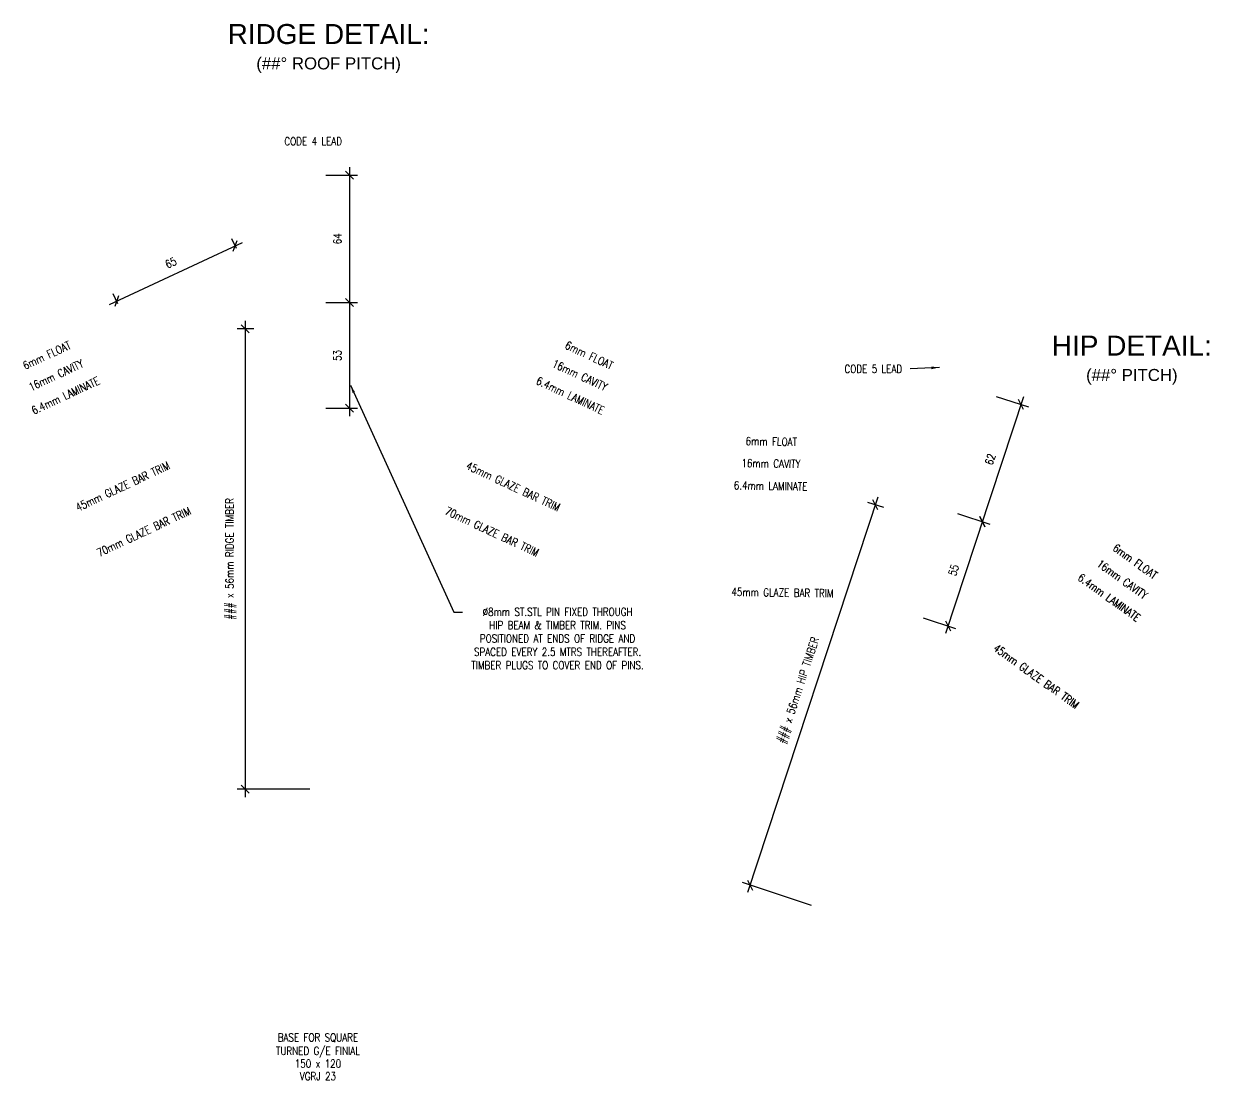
# Model space of a CAD drawing. Header units: millimetres. Extents: x -38686 to 870903, y -23218 to 232707.
# Drawn here: x 729717 to 730310, y 232011 to 232539 of the extents above; entities that cross this region are included whole.
import ezdxf
from ezdxf.enums import TextEntityAlignment as Align

# ---------------------------------------------------------------- set-up
doc = ezdxf.new("R2010")
doc.units = ezdxf.units.MM
doc.header["$LTSCALE"] = 10
doc.header["$PDMODE"] = 35
doc.header["$PDSIZE"] = 50
doc.layers.add('44 - Detail Text', color=7, linetype='Continuous')
doc.styles.add('1-2', font='romans.shx', dxfattribs={"width": 0.8, "height": 4})
doc.styles.add('1-20', font='romans.shx', dxfattribs={"width": 0.8, "height": 35})
doc.dimstyles.new('1-2', dxfattribs={"dimtxt": 4, "dimasz": 4, "dimexe": 4, "dimexo": 4, "dimgap": 4, "dimtad": 1, "dimdec": 0, "dimzin": 0, "dimdsep": 46, "dimtxsty": '1-2', "dimblk": 'OBLIQUE', "dimcen": 4, "dimdle": 4, "dimclrd": 251, "dimclre": 251, "dimclrt": 251, "dimadec": 0, "dimazin": 0, "dimtfac": 1, "dimtdec": 0, "dimtix": 1, "dimtmove": 1, "dimatfit": 3, "dimfxl": 1, "dimtolj": 1, "dimtzin": 0, "dimlwd": 25, "dimarcsym": 0})

# ---------------------------------------------------------------- blocks, each defined once
blk = doc.blocks.new('_Oblique')
at = {"color": 0, "linetype": 'ByBlock', "lineweight": -2}
blk.add_line((-0.5, -0.5), (0.5, 0.5), dxfattribs=at)
blk = doc.blocks.new('*D2039')
at = {"layer": '44 - Detail Text', "color": 251, "lineweight": 25, "transparency": 16777216}
blk.add_line((729828.02, 232390.27), (729828.02, 232152.27), dxfattribs=at)
at = {"layer": '44 - Detail Text', "color": 251, "lineweight": -2, "transparency": 16777216}
for p, q in [((729832.44, 232386.27), (729824.02, 232386.27)), ((729860.44, 232156.27), (729824.02, 232156.27))]:
    blk.add_line(p, q, dxfattribs=at)
at = {"layer": 'Defpoints', "color": 0, "transparency": 16777216}
for p in [(729836.44, 232386.27), (729828.02, 232156.27), (729864.44, 232156.27)]:
    blk.add_point(p, dxfattribs=at)
at = {"layer": '44 - Detail Text', "color": 251, "lineweight": 25, "transparency": 16777216, "xscale": 4, "yscale": 4, "zscale": 4}
for p, rotation in [((729828.02, 232386.27), 90), ((729828.02, 232156.27), 270)]:
    blk.add_blockref('_Oblique', p, dxfattribs=dict(at, rotation=rotation))
at = {"layer": '44 - Detail Text', "color": 251, "lineweight": 9, "transparency": 16777216, "insert": (729820.97, 232271.27), "char_height": 4, "attachment_point": 5, "rotation": 90, "style": '1-2'}
blk.add_mtext('\\A1;### x 56mm RIDGE TIMBER', dxfattribs=at)
blk = doc.blocks.new('*D2040')
at = {"layer": '44 - Detail Text', "color": 251, "lineweight": 25, "ltscale": 10, "transparency": 16777216}
blk.add_line((729880.13, 232467.01), (729880.13, 232395.33), dxfattribs=at)
at = {"layer": '44 - Detail Text', "color": 251, "lineweight": -2, "ltscale": 10, "transparency": 16777216}
for p, q in [((729868.44, 232463.01), (729884.13, 232463.01)), ((729868.44, 232399.33), (729884.13, 232399.33))]:
    blk.add_line(p, q, dxfattribs=at)
at = {"layer": 'Defpoints', "color": 0, "ltscale": 10, "transparency": 16777216}
for p in [(729864.44, 232463.01), (729864.44, 232399.33), (729880.13, 232399.33)]:
    blk.add_point(p, dxfattribs=at)
at = {"layer": '44 - Detail Text', "color": 251, "lineweight": 25, "ltscale": 10, "transparency": 16777216, "xscale": 4, "yscale": 4, "zscale": 4}
for p, rotation in [((729880.13, 232463.01), 90), ((729880.13, 232399.33), 270)]:
    blk.add_blockref('_Oblique', p, dxfattribs=dict(at, rotation=rotation))
at = {"layer": '44 - Detail Text', "color": 251, "lineweight": 9, "ltscale": 10, "transparency": 16777216, "insert": (729874.13, 232431.17), "char_height": 4, "attachment_point": 5, "rotation": 90, "style": '1-2'}
blk.add_mtext('\\A1;64', dxfattribs=at)
blk = doc.blocks.new('*D1875')
at = {"layer": '44 - Detail Text', "color": 251, "lineweight": 25, "ltscale": 10, "transparency": 16777216}
blk.add_line((729880.13, 232403.33), (729880.13, 232342.51), dxfattribs=at)
at = {"layer": '44 - Detail Text', "color": 251, "lineweight": -2, "ltscale": 10, "transparency": 16777216}
for p, q in [((729868.44, 232399.33), (729884.13, 232399.33)), ((729868.44, 232346.51), (729884.13, 232346.51))]:
    blk.add_line(p, q, dxfattribs=at)
at = {"layer": 'Defpoints', "color": 0, "ltscale": 10, "transparency": 16777216}
for p in [(729864.44, 232399.33), (729864.44, 232346.51), (729880.13, 232346.51)]:
    blk.add_point(p, dxfattribs=at)
at = {"layer": '44 - Detail Text', "color": 251, "lineweight": 25, "ltscale": 10, "transparency": 16777216, "xscale": 4, "yscale": 4, "zscale": 4}
for p, rotation in [((729880.13, 232399.33), 90), ((729880.13, 232346.51), 270)]:
    blk.add_blockref('_Oblique', p, dxfattribs=dict(at, rotation=rotation))
at = {"layer": '44 - Detail Text', "color": 251, "lineweight": 9, "ltscale": 10, "transparency": 16777216, "insert": (729874.13, 232372.92), "char_height": 4, "attachment_point": 5, "rotation": 90, "style": '1-2'}
blk.add_mtext('\\A1;53', dxfattribs=at)
blk = doc.blocks.new('*D1876')
at = {"layer": '44 - Detail Text', "color": 251, "lineweight": 25, "transparency": 16777216}
blk.add_line((730144.22, 232302.05), (730079.08, 232104.52), dxfattribs=at)
at = {"layer": '44 - Detail Text', "color": 251, "lineweight": -2, "transparency": 16777216}
for p, q in [((730147.16, 232296.87), (730139.17, 232299.51)), ((730111.12, 232098.16), (730076.54, 232109.57))]:
    blk.add_line(p, q, dxfattribs=at)
at = {"layer": 'Defpoints', "color": 0, "transparency": 16777216}
for p in [(730150.96, 232295.62), (730080.34, 232108.31), (730114.92, 232096.91)]:
    blk.add_point(p, dxfattribs=at)
at = {"layer": '44 - Detail Text', "color": 251, "lineweight": 25, "transparency": 16777216, "xscale": 4, "yscale": 4, "zscale": 4}
for p, rotation in [((730142.96, 232298.26), 71.75109761374632), ((730080.34, 232108.31), 251.7510976137463)]:
    blk.add_blockref('_Oblique', p, dxfattribs=dict(at, rotation=rotation))
at = {"layer": '44 - Detail Text', "color": 251, "lineweight": 9, "transparency": 16777216, "insert": (730104.96, 232205.49), "char_height": 4, "attachment_point": 5, "rotation": 71.7511, "style": '1-2'}
blk.add_mtext('\\A1;### x 56mm HIP TIMBER', dxfattribs=at)
blk = doc.blocks.new('*D2041')
at = {"layer": '44 - Detail Text', "color": 251, "lineweight": 25, "ltscale": 10, "transparency": 16777216}
blk.add_line((730216.96, 232352.23), (730195.14, 232286.07), dxfattribs=at)
at = {"layer": '44 - Detail Text', "color": 251, "lineweight": -2, "ltscale": 10, "transparency": 16777216}
for p, q in [((730203.4, 232352.49), (730219.5, 232347.18)), ((730184.09, 232293.93), (730200.19, 232288.62))]:
    blk.add_line(p, q, dxfattribs=at)
at = {"layer": 'Defpoints', "color": 0, "ltscale": 10, "transparency": 16777216}
for p in [(730199.6, 232353.74), (730180.29, 232295.18), (730196.4, 232289.87)]:
    blk.add_point(p, dxfattribs=at)
at = {"layer": '44 - Detail Text', "color": 251, "lineweight": 25, "ltscale": 10, "transparency": 16777216, "xscale": 4, "yscale": 4, "zscale": 4}
for p, rotation in [((730215.7, 232348.43), 71.75103183497691), ((730196.4, 232289.87), 251.7510318349769)]:
    blk.add_blockref('_Oblique', p, dxfattribs=dict(at, rotation=rotation))
at = {"layer": '44 - Detail Text', "color": 251, "lineweight": 9, "ltscale": 10, "transparency": 16777216, "insert": (730200.35, 232321.03), "char_height": 4, "attachment_point": 5, "rotation": 71.75103, "style": '1-2'}
blk.add_mtext('\\A1;62', dxfattribs=at)
blk = doc.blocks.new('*D2042')
at = {"layer": '44 - Detail Text', "color": 251, "lineweight": 25, "ltscale": 10, "transparency": 16777216}
blk.add_line((730197.65, 232293.67), (730177.97, 232233.99), dxfattribs=at)
at = {"layer": '44 - Detail Text', "color": 251, "lineweight": -2, "ltscale": 10, "transparency": 16777216}
for p, q in [((730184.09, 232293.93), (730200.19, 232288.62)), ((730166.92, 232241.84), (730183.02, 232236.54))]:
    blk.add_line(p, q, dxfattribs=at)
at = {"layer": 'Defpoints', "color": 0, "ltscale": 10, "transparency": 16777216}
for p in [(730180.29, 232295.18), (730163.12, 232243.1), (730179.22, 232237.79)]:
    blk.add_point(p, dxfattribs=at)
at = {"layer": '44 - Detail Text', "color": 251, "lineweight": 25, "ltscale": 10, "transparency": 16777216, "xscale": 4, "yscale": 4, "zscale": 4}
for p, rotation in [((730196.4, 232289.87), 71.75103183308724), ((730179.22, 232237.79), 251.7510318330872)]:
    blk.add_blockref('_Oblique', p, dxfattribs=dict(at, rotation=rotation))
at = {"layer": '44 - Detail Text', "color": 251, "lineweight": 9, "ltscale": 10, "transparency": 16777216, "insert": (730182.11, 232265.71), "char_height": 4, "attachment_point": 5, "rotation": 71.75103, "style": '1-2'}
blk.add_mtext('\\A1;55', dxfattribs=at)
blk = doc.blocks.new('*D2043')
at = {"layer": '44 - Detail Text', "color": 251, "lineweight": 25, "transparency": 16777216}
blk.add_line((729760.23, 232398.3), (729826.74, 232429.32), dxfattribs=at)
at = {"layer": '44 - Detail Text', "color": 251, "lineweight": -2, "transparency": 16777216}
for p, q in [((729823.75, 232426.27), (729821.42, 232431.25)), ((729764.49, 232398.63), (729762.16, 232403.62))]:
    blk.add_line(p, q, dxfattribs=at)
at = {"layer": 'Defpoints', "color": 0, "transparency": 16777216}
for p in [(729823.11, 232427.63), (729825.44, 232422.64), (729766.18, 232395)]:
    blk.add_point(p, dxfattribs=at)
at = {"layer": '44 - Detail Text', "color": 251, "lineweight": 25, "transparency": 16777216, "xscale": 4, "yscale": 4, "zscale": 4}
for p, rotation in [((729823.11, 232427.63), 25.00401351413796), ((729763.85, 232399.99), 205.004013514138)]:
    blk.add_blockref('_Oblique', p, dxfattribs=dict(at, rotation=rotation))
at = {"layer": '44 - Detail Text', "color": 251, "lineweight": 9, "transparency": 16777216, "insert": (729790.95, 232419.25), "char_height": 4, "attachment_point": 5, "rotation": 25.00401, "style": '1-2'}
blk.add_mtext('\\A1;65', dxfattribs=at)

msp = doc.modelspace()

# ---------------------------------------------------------------- texts
at = {"layer": '44 - Detail Text', "color": 8, "lineweight": 9, "style": '1-2', "width": 0.8}
for s, p in [('BASE FOR SQUARE', (729864.433, 232032.163)), ('TURNED G/E FINIAL', (729864.433, 232025.449)), ('150 x 120', (729864.433, 232019.115)), ('VGRJ 23', (729864.433, 232012.782))]:
    msp.add_text(s, height=4, dxfattribs=at).set_placement(p, align=Align.MIDDLE_CENTER)
at = {"layer": '44 - Detail Text', "color": 8, "lineweight": 9}
for s, insert, char_height, attachment_point, style in [('\\A1;{\\fArial|b0|i0|c0|p34;\\W1;RIDGE DETAIL:\\P\\H0.6x;(##%%D ROOF PITCH)}', (729869.766, 232526.271), 10, 5, '1-20'), ('CODE 4 LEAD', (729847.661, 232481.913), 4, 1, '1-2'), ('\\A1;{\\fArial|b0|i0|c0|p34;\\W1;HIP DETAIL:\\P\\H0.6x;(##%%D PITCH)}', (730271.132, 232370.596), 10, 5, '1-20'), ('CODE 5 LEAD', (730156.355, 232364.197), 4, 9, '1-2'), ('%%C8mm ST.STL PIN FIXED THROUGH\\PHIP BEAM & TIMBER TRIM. PINS\\PPOSITIONED AT ENDS OF RIDGE AND\\PSPACED EVERY 2.5 MTRS THEREAFTER.\\PTIMBER PLUGS TO COVER END OF PINS.', (729984.16, 232231.469), 4, 5, '1-2')]:
    msp.add_mtext(s, dxfattribs=dict(at, insert=insert, char_height=char_height, attachment_point=attachment_point, style=style))
at = {"layer": '44 - Detail Text', "color": 8, "lineweight": 9, "char_height": 4, "attachment_point": 5, "style": '1-2'}
for s, insert, rotation in [('6mm FLOAT', (729728.931, 232372.993), 25), ('6mm FLOAT', (729999.942, 232372.993), 335), ('16mm CAVITY', (729733.58, 232363.023), 25), ('16mm CAVITY', (729995.293, 232363.023), 335), ('6.4mm LAMINATE', (729738.313, 232352.873), 25), ('6.4mm LAMINATE', (729990.56, 232352.873), 335), ('6mm FLOAT', (730090.974, 232329.926), 359.138849), ('45mm GLAZE BAR TRIM', (729766.882, 232307.495), 25), ('45mm GLAZE BAR TRIM', (729961.991, 232307.495), 335), ('16mm CAVITY', (730090.808, 232318.928), 359.138849), ('6.4mm LAMINATE', (730090.64, 232307.729), 359.138849), ('70mm GLAZE BAR TRIM', (729777.448, 232284.837), 25), ('70mm GLAZE BAR TRIM', (729951.426, 232284.837), 335), ('6mm FLOAT', (730272.761, 232269.986), 324.363346), ('16mm CAVITY', (730266.352, 232261.046), 324.363346), ('6.4mm LAMINATE', (730259.827, 232251.943), 324.363346), ('45mm GLAZE BAR TRIM', (730096.554, 232254.434), 359.138849), ('45mm GLAZE BAR TRIM', (730223.373, 232212.618), 324.363346)]:
    msp.add_mtext(s, dxfattribs=dict(at, insert=insert, rotation=rotation))

# ---------------------------------------------------------------- dimensions: what is measured, and where the dimension line sits
at = {"layer": '44 - Detail Text', "color": 8, "lineweight": 9, "ltscale": 10}
for base, p1, p2, angle, picture, middle in [((729880.134, 232399.327), (729864.437, 232463.008), (729864.437, 232399.327), 90, '*D2040', (729874.134, 232431.168)), ((729880.134, 232346.508), (729864.437, 232399.327), (729864.437, 232346.508), 90, '*D1875', (729874.134, 232372.918)), ((730179.222, 232237.788), (730180.293, 232295.18), (730163.12, 232243.097), 71.751032, '*D2042', (730182.11, 232265.708))]:
    dim = msp.add_linear_dim(base=base, p1=p1, p2=p2, angle=angle, dimstyle='1-2', dxfattribs=at)
    dim.commit()
    dim.dimension.update_dxf_attribs({"geometry": picture, "text_midpoint": middle})
at = {"layer": '44 - Detail Text', "color": 8, "lineweight": 9}
dim = msp.add_aligned_dim(p1=(729766.179, 232395.004), p2=(729825.437, 232422.641), distance=5.503, dimstyle='1-2', dxfattribs=at)
dim.commit()
dim.dimension.update_dxf_attribs({"geometry": '*D2043', "text_midpoint": (729790.946, 232419.247)})
for base, p1, p2, angle, text, override, picture, middle in [((729828.023, 232156.271), (729836.437, 232386.271), (729864.438, 232156.271), 90, '### x 56mm RIDGE TIMBER', {"dimpost": ' x 56mm RIDGE TIMBER'}, '*D2039', (729820.975, 232271.271)), ((730080.335, 232108.315), (730150.955, 232295.621), (730114.919, 232096.912), 71.751098, '### x 56mm HIP TIMBER', {"dimpost": ' x 56mm HIP TIMBER'}, '*D1876', (730104.957, 232205.492))]:
    dim = msp.add_linear_dim(base=base, p1=p1, p2=p2, angle=angle, text=text, dimstyle='1-2', override=override, dxfattribs=at)
    dim.commit()
    dim.dimension.update_dxf_attribs({"geometry": picture, "text_midpoint": middle})
at = {"layer": '44 - Detail Text', "color": 8, "lineweight": 9, "ltscale": 10}
dim = msp.add_aligned_dim(p1=(730199.601, 232353.738), p2=(730180.293, 232295.18), distance=16.955, dimstyle='1-2', dxfattribs=at)
dim.commit()
dim.dimension.update_dxf_attribs({"geometry": '*D2041', "text_midpoint": (730200.351, 232321.028)})

# ---------------------------------------------------------------- leaders
at = {"layer": '44 - Detail Text', "color": 8, "lineweight": 9, "annotation_type": 0, "has_hookline": 1, "hookline_direction": 1, "text_width": 32.61}
msp.add_leader([(730174.977, 232366.915), (730160.355, 232366.197)], dimstyle='1-2', override={"dimgap": 4, "dimtad": 0}, dxfattribs=at)
at = {"layer": '44 - Detail Text', "color": 8, "lineweight": 9}
msp.add_leader([(729880.686, 232358.055), (729932.411, 232244.645), (729936.722, 232244.645)], dimstyle='1-2', override={"dimgap": 4, "dimtad": 0}, dxfattribs=at)

doc.saveas('drawing.dxf')
